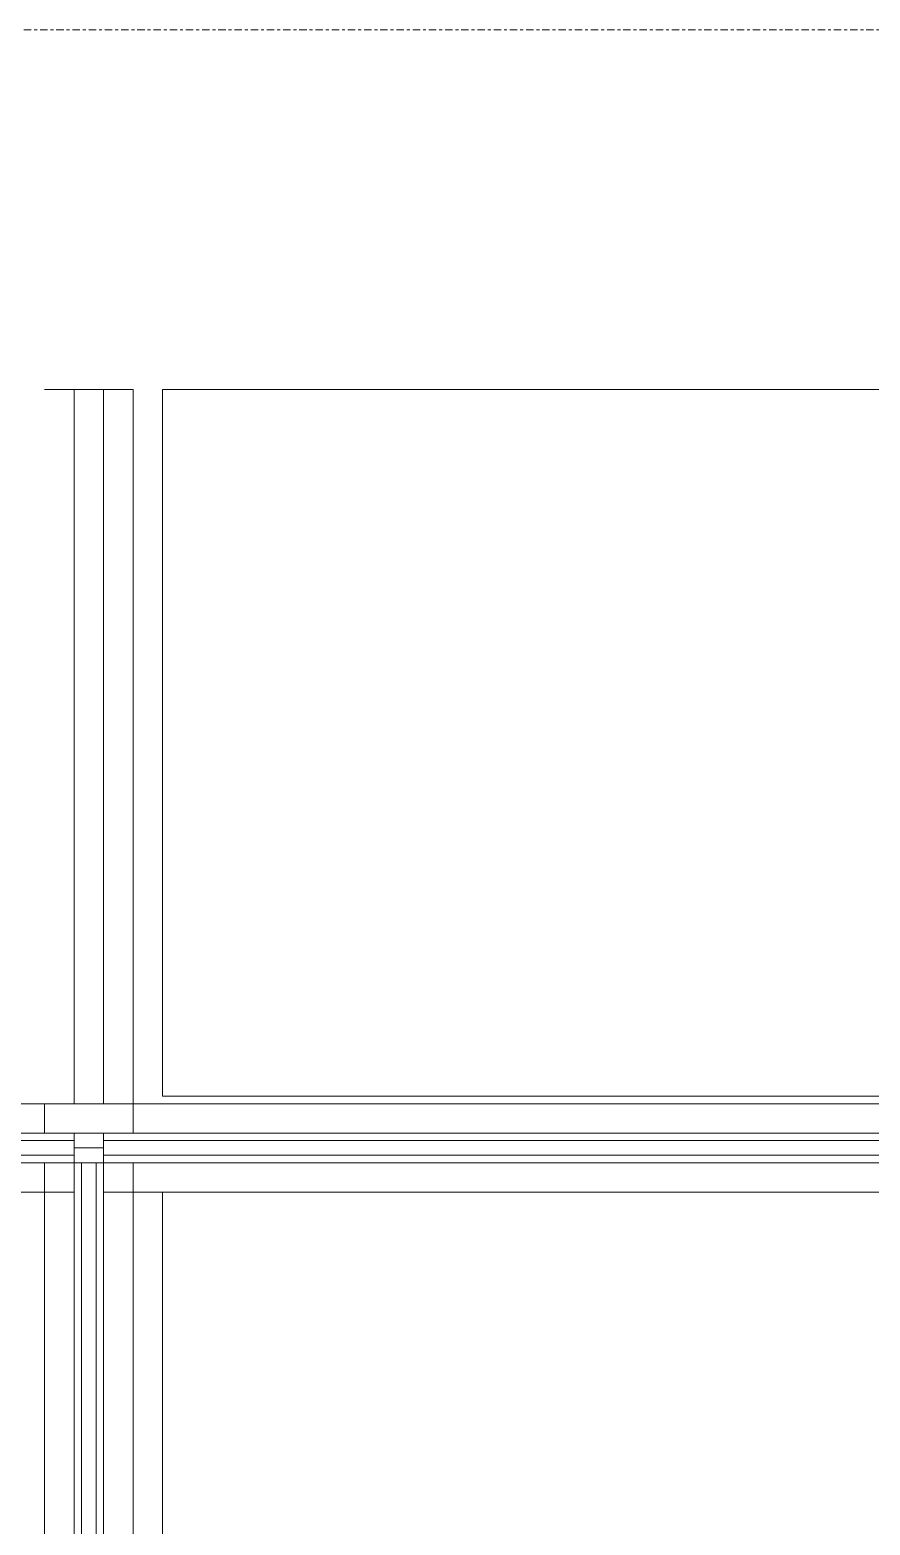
# Model space of a CAD drawing. Header units: inches. Extents: x -1106 to 1409, y -1111 to 918.
# Drawn here: x 17.5 to 46.1, y 471.7 to 522.5 of the extents above; entities that cross this region are included whole.
import ezdxf

# ---------------------------------------------------------------- set-up
doc = ezdxf.new("R2010")
doc.units = ezdxf.units.IN
doc.header["$MEASUREMENT"] = 0
doc.linetypes.add('Grid Line 1_4_', pattern=[0.4375, 0.25, -0.0625, 0.0625, -0.0625])
for name, color, linetype, lineweight in [('A-DETL-THIN', 151, 'Continuous', 13), ('A-GENM', 13, 'Continuous', 9), ('I-FURN', 30, 'Continuous', 9), ('S-GRID', 1, 'Continuous', 9)]:
    doc.layers.add(name, color=color, linetype=linetype, lineweight=lineweight)

# ---------------------------------------------------------------- blocks, each defined once
blk = doc.blocks.new('Generic Model Adjustable Table - Default-V65-7TH FLOOR TELECOM UNDERFLOOR ROUTING PLAN')
at = {"layer": 'A-GENM', "color": 53}
for p, q in [((-35.5, 12), (35.5, 12)), ((35.5, 12), (35.5, -12)), ((35.5, -12), (-35.5, -12))]:
    blk.add_line(p, q, dxfattribs=at)
blk = doc.blocks.new('Workstation 3D - Workstation 3D-5467613-7TH FLOOR TELECOM UNDERFLOOR ROUTING PLAN')
at = {"layer": 'I-FURN', "color": 53}
for p, q in [((43.5, 16), (-29.5, 16)), ((43.5, 15), (43.5, 16)), ((44.5, 16), (43.5, 16)), ((43.5, 16), (43.5, 15)), ((46.5, 16), (45.5, 16)), ((46.5, -59), (46.5, 16)), ((44.75, 15), (-29.75, 15)), ((44.5, 14.75), (-29.5, 14.75)), ((44.5, 15), (44.5, 14.75)), ((44.75, 15), (44.5, 15)), ((44.5, 14.25), (44.5, 14.75)), ((45, 14), (45, 15)), ((45.5, 15), (45.25, 15)), ((45.5, -59), (45.5, 15)), ((-29.5, 14.25), (44.5, 14.25)), ((44.5, 14.25), (44.5, -59)), ((-29.5, 14), (44.75, 14)), ((43.5, 13), (43.5, 14)), ((43.5, 14), (43.5, -59)), ((45.25, 14), (44.75, 14)), ((44.75, 14), (44.75, -59)), ((45.25, -59), (45.25, 14)), ((-28.5, 13), (43.5, 13)), ((28.5, 12), (43.5, 12)), ((43.5, 12), (43.5, -59))]:
    blk.add_line(p, q, dxfattribs=at)
blk = doc.blocks.new('Workstation 3D - Workstation 3D-V72-7TH FLOOR TELECOM UNDERFLOOR ROUTING PLAN')
at = {"layer": 'I-FURN', "color": 53}
for p, q in [((43.5, 59), (43.5, -14)), ((44.5, 59), (44.5, -14.25)), ((44.75, 59), (44.75, -14)), ((45.25, -14), (45.25, 59)), ((45.5, -15), (45.5, 59)), ((46.5, -16), (46.5, 59)), ((43.5, -13), (-28.5, -13)), ((43.5, -14), (43.5, -13)), ((44.75, -14), (-29.5, -14)), ((44.75, -14), (45.25, -14)), ((45, -15), (45, -14)), ((44.5, -14.25), (-29.5, -14.25)), ((44.5, -14.75), (44.5, -14.25)), ((-29.75, -15), (44.75, -15)), ((-29.5, -14.75), (44.5, -14.75)), ((43.5, -16), (43.5, -15)), ((43.5, -15), (43.5, -16)), ((44.5, -14.75), (44.5, -15)), ((44.5, -15), (44.75, -15)), ((45.25, -15), (45.5, -15)), ((-29.5, -16), (43.5, -16)), ((43.5, -16), (44.5, -16)), ((45.5, -16), (46.5, -16))]:
    blk.add_line(p, q, dxfattribs=at)
blk = doc.blocks.new('18433_1 - AEO NY - CENTRAL_rvt-1-7TH FLOOR TELECOM UNDERFLOOR ROUTING PLAN')
at = {"layer": 'A-DETL-THIN', "color": 53, "lineweight": 9}
for p, q in [((18.044, 510.289), (21.044, 510.289)), ((19.044, 510.289), (19.044, 486.037)), ((20.044, 510.289), (20.044, 486.037)), ((21.044, 486.037), (21.044, 510.289))]:
    blk.add_line(p, q, dxfattribs=at)
at = {"layer": 'S-GRID', "linetype": 'Grid Line 1_4_'}
blk.add_line((965.79, 522.506), (-931.823, 522.506), dxfattribs=at)
at = {"color": 53, "lineweight": 9}
for name, p, rotation in [('Generic Model Adjustable Table - Default-V65-7TH FLOOR TELECOM UNDERFLOOR ROUTING PLAN', (57.544, 498.292), 180), ('Workstation 3D - Workstation 3D-V72-7TH FLOOR TELECOM UNDERFLOOR ROUTING PLAN', (5.044, 439.537), 90.0000000000001), ('Workstation 3D - Workstation 3D-5467613-7TH FLOOR TELECOM UNDERFLOOR ROUTING PLAN', (34.044, 439.537), 89.9999999999999)]:
    blk.add_blockref(name, p, dxfattribs=dict(at, rotation=rotation))

msp = doc.modelspace()

# ---------------------------------------------------------------- block references
at = {"lineweight": 5}
msp.add_blockref('18433_1 - AEO NY - CENTRAL_rvt-1-7TH FLOOR TELECOM UNDERFLOOR ROUTING PLAN', (0, 0), dxfattribs=at)

doc.saveas('drawing.dxf')
